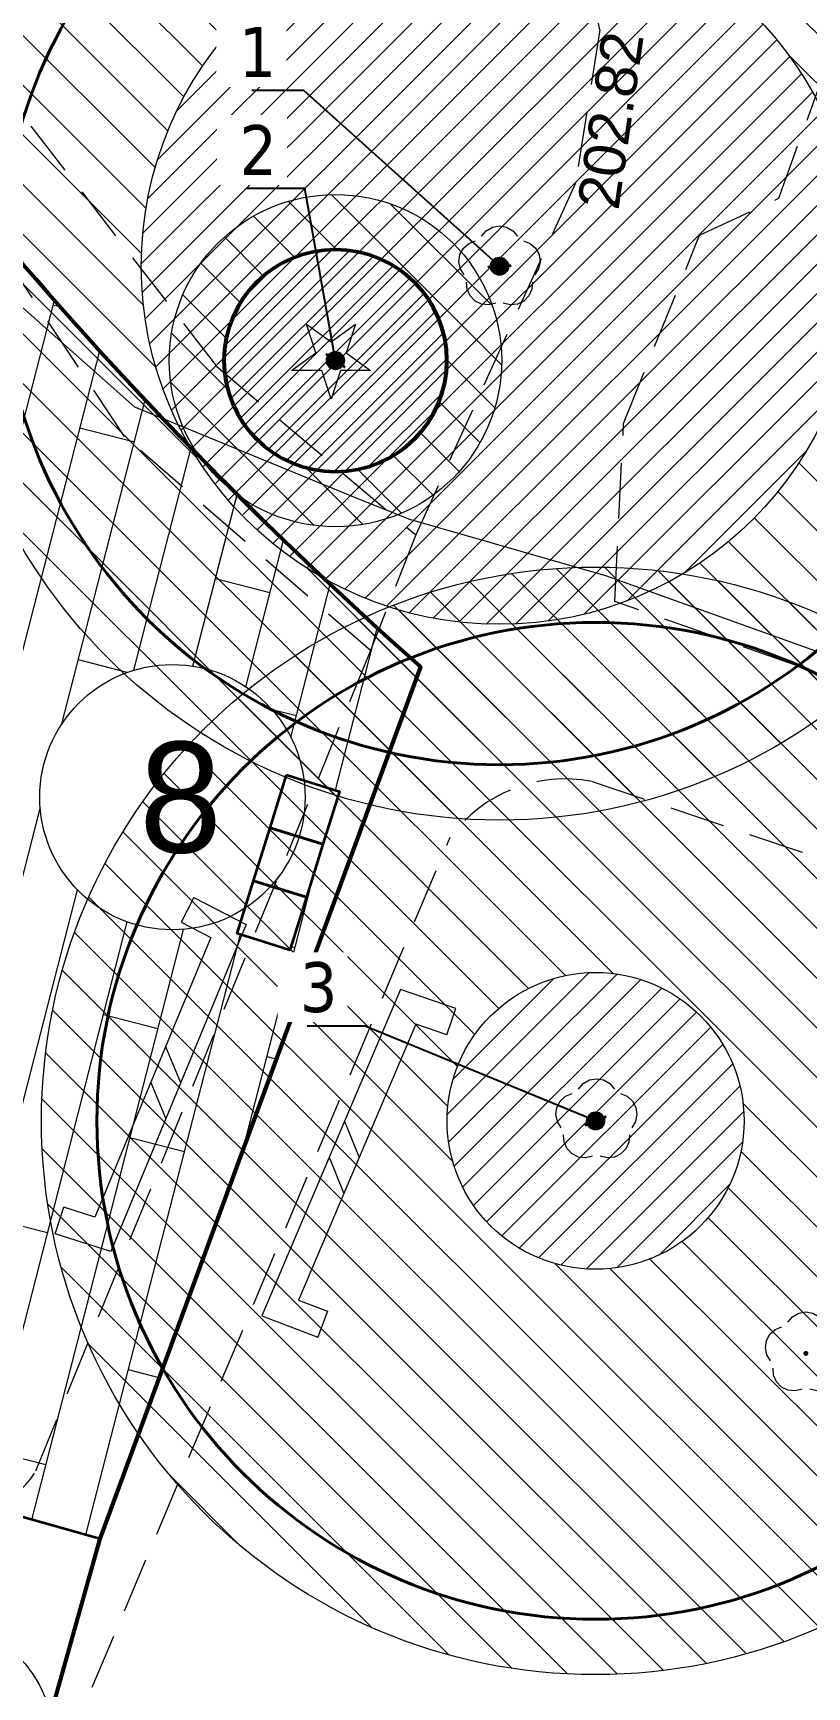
# Model space of a CAD drawing. Extents: x 0 to 7423283, y 0 to 5548300.
# Drawn here: x 7422315.51 to 7422329.48, y 5548120.59 to 5548150.45 of the extents above; entities that cross this region are included whole.
import ezdxf

# ---------------------------------------------------------------- set-up
doc = ezdxf.new("R2010")
doc.units = 0
doc.linetypes.add('HIDDEN', pattern=[0.375, 0.25, -0.125])
doc.linetypes.add('PRZER2-1', pattern=[3, 2, -1])
doc.layers.get('0').update_dxf_attribs({"linetype": 'CONTINUOUS', "lineweight": 13})
for name, color, linetype, lineweight in [('!_strefa_regeneracji', 162, 'HIDDEN', 9), ('_GD-ADAPTACJA', 106, 'CONTINUOUS', 40), ('_GS_drzewo_igły', 104, 'TRACKS', 5), ('_GS_numeracja', 160, 'CONTINUOUS', 15), ('BUIB02_01', 7, 'CONTINUOUS', 18), ('KTCR02', 7, 'PRZER2-1', 18), ('KTCR04', 7, 'PRZER2-1', 18), ('RTPW02_O', 7, 'CONTINUOUS', 13)]:
    doc.layers.add(name, color=color, linetype=linetype, lineweight=lineweight)
for name, color, linetype, lineweight, true_color in [('!drzewa - strefa PKD', 7, 'CONTINUOUS', 20, 0xf50000), ('OBOP01', 7, 'CONTINUOUS', 18, 0x008000), ('OBOP02', 7, 'CONTINUOUS', 18, 0x008000), ('obrys 1', 7, 'CONTINUOUS', 35, 0xe50000), ('PAV_skarpa', 7, 'CONTINUOUS', 5, 0x5b5b5b), ('Ramka i tabela', 7, 'CONTINUOUS', 53, 0x000000), ('SUPE04', 1, 'CONTINUOUS', 18, 0xff0000), ('wymiary', 7, 'CONTINUOUS', 5, 0xe000e0)]:
    doc.layers.add(name, color=color, linetype=linetype, lineweight=lineweight, true_color=true_color)
doc.layers.add('_GS_INW_środki', color=98, linetype='CONTINUOUS')
doc.styles.add('GEO-INFO', font='Arial')
doc.linetypes.add('TRACKS', pattern='A,3.81,[130,ltypeshp.shx,S=6.35,R=0,X=0,Y=0],3.81', length=7.62)
doc.dimstyles.new('ISO-25', dxfattribs={"dimtxt": 1, "dimasz": 1, "dimexe": 8, "dimexo": 8, "dimtad": 1, "dimdec": 1, "dimtxsty": 'Standard', "dimblk": 'ARCHTICK', "dimcen": 2.5, "dimse1": 1, "dimse2": 1, "dimadec": 0, "dimazin": 0, "dimtfac": 1, "dimtdec": 0, "dimtmove": 0, "dimatfit": 3, "dimldrblk": 'ARCHTICK', "dimfxl": 1, "dimarcsym": 0})
pattern_1 = [(135, (-1002.16084, -40.6068), (-0.449012806053, -0.449012806053), [])]

# ---------------------------------------------------------------- blocks, each defined once
blk = doc.blocks.new('SPDIP')
blk.add_hatch(color=0).paths.add_polyline_path([(-0.09, 0), (-0.085595, -0.027812), (-0.072812, -0.052901), (-0.052901, -0.072812), (-0.027812, -0.085595), (0, -0.09), (0.027812, -0.085595), (0.052901, -0.072812), (0.072812, -0.052901), (0.085595, -0.027812), (0.09, 0), (0.085595, 0.027812), (0.072812, 0.052901), (0.052901, 0.072812), (0.027812, 0.085595), (0, 0.09), (-0.027812, 0.085595), (-0.052901, 0.072812), (-0.072812, 0.052901), (-0.085595, 0.027812)])
at = {"color": 0}
blk.add_lwpolyline([(0.177062, -0.544942), (-0.463555, -1.426676), (-0.463555, -0.336792), (-1.500096, 0), (-0.463555, 0.336792), (-0.463555, 1.426676), (0.177062, 0.544942), (1.213603, 0.881734), (0.572986, 0), (1.213603, -0.881734)], close=True, dxfattribs=at)
blk = doc.blocks.new('SPDLP')
blk.add_hatch(color=0).paths.add_polyline_path([(-0.09, 0), (-0.085595, -0.027812), (-0.072812, -0.052901), (-0.052901, -0.072812), (-0.027812, -0.085595), (0, -0.09), (0.027812, -0.085595), (0.052901, -0.072812), (0.072812, -0.052901), (0.085595, -0.027812), (0.09, 0), (0.085595, 0.027812), (0.072812, 0.052901), (0.052901, 0.072812), (0.027812, 0.085595), (0, 0.09), (-0.027812, 0.085595), (-0.052901, 0.072812), (-0.072812, 0.052901), (-0.085595, 0.027812)])
at = {"color": 0}
for points in [[(-0.268652, 1.271938), (-0.048001, 1.40916), (0.20623, 1.462858), (0.463525, 1.426585), (0.693003, 1.304695), (0.867117, 1.11182), (0.964971, 0.871109)], [(-1.292703, 0.137547), (-1.355024, 0.389802), (-1.327532, 0.648184), (-1.213525, 0.881678), (-1.026689, 1.062258), (-0.78945, 1.168249), (-0.530282, 1.186929)], [(1.126667, 0.648554), (1.325358, 0.481106), (1.454989, 0.255912), (1.5, 0), (1.454989, -0.255912), (1.325358, -0.481106), (1.126667, -0.648554)], [(-0.530282, -1.186929), (-0.78945, -1.168249), (-1.026689, -1.062258), (-1.213525, -0.881678), (-1.327532, -0.648184), (-1.355024, -0.389802), (-1.292703, -0.137547)], [(0.964971, -0.871109), (0.867117, -1.11182), (0.693003, -1.304695), (0.463525, -1.426585), (0.20623, -1.462858), (-0.048001, -1.40916), (-0.268652, -1.271938)]]:
    blk.add_lwpolyline(points, dxfattribs=at)
blk = doc.blocks.new('PION_C')
at = {"color": 0}
blk.add_lwpolyline([(0, 0.5), (0, -0.5)], dxfattribs=at)
blk = doc.blocks.new('BUIB02_01')
at = {"color": 0}
for points in [[(-1.205, -0.5), (-0.205, 0.5)], [(0.205, -0.5), (1.205, 0.5)]]:
    blk.add_lwpolyline(points, dxfattribs=at)
blk = doc.blocks.new('GS_środek')
h = blk.add_hatch(color=256)
edge = h.paths.add_edge_path()
edge.add_arc((1282.223, 1278.072), 0.157, 0, 360)
blk.add_circle((1282.223, 1278.072), 0.157)
blk = doc.blocks.new('_ARCHTICK')
at = {"color": 0, "linetype": 'ByBlock', "const_width": 0.15}
blk.add_lwpolyline([(-0.5, -0.5), (0.5, 0.5)], dxfattribs=at)

msp = doc.modelspace()

# ---------------------------------------------------------------- hatches: boundary and pattern name
at = {"layer": '!_strefa_regeneracji', "linetype": 'Continuous', "lineweight": 0, "ltscale": 5}
h = msp.add_hatch(dxfattribs=at)
h.set_pattern_fill('ANSI31', color=256, scale=0.2, angle=90)
h.set_pattern_definition(pattern_1)
edge = h.paths.add_edge_path()
edge.add_arc((7422323.93, 5548146.241), 10, 0, 360)
edge = h.paths.add_edge_path(flags=16)
edge.add_arc((7422323.93, 5548146.241), 6.465, 0, 360)
h = msp.add_hatch(dxfattribs=at)
h.set_pattern_fill('ANSI31', color=256, scale=0.2, angle=90)
h.set_pattern_definition(pattern_1)
edge = h.paths.add_edge_path()
edge.add_arc((7422320.97, 5548144.537), 3, 0, 360)
edge = h.paths.add_edge_path(flags=16)
edge.add_arc((7422320.97, 5548144.537), 2.03, 0, 360)
h = msp.add_hatch(dxfattribs=at)
h.set_pattern_fill('ANSI31', color=256, scale=0.2, angle=90)
h.set_pattern_definition(pattern_1)
edge = h.paths.add_edge_path()
edge.add_arc((7422325.664, 5548130.809), 10, 0, 360)
edge = h.paths.add_edge_path(flags=16)
edge.add_arc((7422325.664, 5548130.809), 2.68, 0, 360)
at = {"layer": '!drzewa - strefa PKD', "lineweight": 0, "true_color": 0xe31a1c}
h = msp.add_hatch(dxfattribs=at)
h.set_pattern_fill('ANSI31', color=242, scale=3)
h.set_pattern_definition([(45, (991253.38745, -116859.1676), (-0.265165042945, 0.265165042945), [])])
edge = h.paths.add_edge_path()
edge.add_arc((7422323.93, 5548146.241), 6.465, 0, 360)
h = msp.add_hatch(dxfattribs=at)
h.set_pattern_fill('ANSI31', color=242, scale=3)
h.set_pattern_definition([(45, (991250.4275, -116860.8713), (-0.265165042945, 0.265165042945), [])])
edge = h.paths.add_edge_path()
edge.add_arc((7422320.97, 5548144.537), 2.03, 0, 360)
h = msp.add_hatch(dxfattribs=at)
h.set_pattern_fill('ANSI31', color=242, scale=3)
h.set_pattern_definition([(45, (991255.1212, -116874.59926), (-0.265165042945, 0.265165042945), [])])
edge = h.paths.add_edge_path()
edge.add_arc((7422325.664, 5548130.809), 2.68, 0, 360)
at = {"layer": 'PAV_skarpa'}
h = msp.add_hatch(dxfattribs=at)
h.set_pattern_fill('BOARDW', color=256, scale=0.02, angle=75.6)
h.set_pattern_definition([(75.6, (-0.2115, 1.3711), (-0.98408049171, 0.25266892536), []), (165.6, (-0.2115, 1.371), (-2.47349883413, -1.4628231327), [1.016, -7.112]), (165.6, (-0.185, 5.56), (-2.47349883413, -1.4628231327), [1.016, -7.112])])
h.paths.add_polyline_path([(7422256.47, 5548121.753), (7422263.109, 5548145.333), (7422273.827, 5548142.315, 0.414214), (7422278.151, 5548144.723), (7422281.71, 5548157.226, 0.405661), (7422279.437, 5548161.511), (7422288.063, 5548158.919, 0.247442), (7422309.43, 5548149.546, -0.300835), (7422314.643, 5548147.086, 0.036871), (7422322.503, 5548139.007), (7422316.718, 5548123.261), (7422311.905, 5548124.616), (7422309.195, 5548114.99), (7422314.008, 5548113.635), (7422312.602, 5548109.633, 0.029553), (7422312.23, 5548109.813, 0.046313), (7422311.833, 5548109.95), (7422288.229, 5548116.523), (7422284.224, 5548127.5), (7422276.141, 5548119.888), (7422260.681, 5548124.193, 0.191538), (7422258.116, 5548123.843, 0.197417), (7422256.47, 5548121.753)])
h.paths.add_polyline_path([(7422291.451, 5548139.732), (7422303.018, 5548136.539), (7422303.569, 5548138.536, 0.162156), (7422304.047, 5548139.972, 0.026102), (7422304.034, 5548140.222), (7422304.615, 5548142.323), (7422298.831, 5548143.92), (7422298.033, 5548141.028), (7422292.249, 5548142.624)])
h.paths.add_polyline_path([(7422297.092, 5548141.064), (7422296.693, 5548139.618), (7422298.46, 5548139.13), (7422298.859, 5548140.576)], flags=24)
h.paths.add_polyline_path([(7422300.683, 5548141.38), (7422300.683, 5548138.38), (7422303.016, 5548138.38), (7422303.016, 5548141.38)], flags=24)
h.paths.add_polyline_path([(7422260.683, 5548125.49), (7422263.092, 5548124.819), (7422265.5, 5548124.148), (7422267.908, 5548123.478), (7422268.179, 5548124.452, 0.313424), (7422269.74, 5548126.696, 1.070457), (7422264.972, 5548126.371), (7422261.22, 5548127.416)])
h.paths.add_polyline_path([(7422266.211, 5548128.14), (7422266.211, 5548125.14), (7422268.545, 5548125.14), (7422268.545, 5548128.14)], flags=24)
h.paths.add_polyline_path([(7422285.531, 5548139.011), (7422291.52, 5548133.68), (7422292.513, 5548134.804), (7422286.524, 5548140.135)])
h.paths.add_polyline_path([(7422277.276, 5548129.677), (7422282.089, 5548128.322), (7422282.397, 5548129.417, 0.291748), (7422283.782, 5548131.589, 0.147713), (7422283.382, 5548132.914), (7422283.444, 5548133.135), (7422283.14, 5548133.221, 0.280295), (7422280.743, 5548133.895), (7422278.631, 5548134.49)])
h.paths.add_polyline_path([(7422280.254, 5548133.033), (7422280.254, 5548130.033), (7422282.587, 5548130.033), (7422282.587, 5548133.033)], flags=24)
h.paths.add_polyline_path([(7422299.41, 5548117.532), (7422304.223, 5548116.177), (7422305.578, 5548120.99), (7422300.765, 5548122.345)])
h.paths.add_polyline_path([(7422319.193, 5548134.192), (7422320.148, 5548133.894), (7422320.446, 5548134.849), (7422320.743, 5548135.803), (7422321.041, 5548136.758), (7422320.403, 5548136.957, 3.478494), (7422319.336, 5548134.648)])
h.paths.add_polyline_path([(7422316.93, 5548138.154), (7422316.93, 5548135.154), (7422319.264, 5548135.154), (7422319.264, 5548138.154)], flags=24)
h.paths.add_polyline_path([(7422266.607, 5548140.077), (7422269.458, 5548135.374), (7422270.741, 5548136.151), (7422267.89, 5548140.855)])
h.paths.add_polyline_path([(7422279.868, 5548140.37), (7422282.718, 5548135.667), (7422284.001, 5548136.444), (7422281.151, 5548141.148)])
h.paths.add_polyline_path([(7422278.568, 5548144.556), (7422285.681, 5548143.069), (7422285.99, 5548144.537), (7422278.876, 5548146.024)])
h.paths.add_polyline_path([(7422274.967, 5548141.74), (7422276.537, 5548136.469), (7422277.975, 5548136.897), (7422276.404, 5548142.168)])
h.paths.add_polyline_path([(7422294.681, 5548132.706), (7422296.113, 5548132.26), (7422296.56, 5548133.692), (7422295.128, 5548134.138)])
h.paths.add_polyline_path([(7422309.648, 5548128.902), (7422311.08, 5548128.455), (7422311.527, 5548129.887), (7422310.095, 5548130.334)])
h.paths.add_polyline_path([(7422303.563, 5548134.304), (7422304.995, 5548133.858), (7422305.442, 5548135.29), (7422304.01, 5548135.736)])
h.paths.add_polyline_path([(7422304.311, 5548139.191), (7422305.743, 5548138.744), (7422306.189, 5548140.176), (7422304.757, 5548140.623)])
h.paths.add_polyline_path([(7422291.416, 5548140.693), (7422292.861, 5548140.294), (7422293.172, 5548141.419), (7422291.726, 5548141.818)], flags=24)
h.paths.add_polyline_path([(7422297.08, 5548140.685), (7422298.526, 5548140.286), (7422298.837, 5548141.411), (7422297.391, 5548141.81)], flags=24)
h.paths.add_polyline_path([(7422292.214, 5548143.585), (7422293.66, 5548143.186), (7422293.97, 5548144.31), (7422292.524, 5548144.71)], flags=24)
h.paths.add_polyline_path([(7422258.964, 5548125.017), (7422260.409, 5548124.615), (7422260.632, 5548125.417), (7422259.187, 5548125.82)], flags=24)
h.paths.add_polyline_path([(7422263.871, 5548128.085), (7422263.402, 5548126.399), (7422266.051, 5548125.662), (7422266.52, 5548127.348)], flags=24)
h.paths.add_polyline_path([(7422308.24, 5548149.295), (7422307.442, 5548146.403), (7422313.225, 5548144.806), (7422314.024, 5548147.698)])

# ---------------------------------------------------------------- linework, layer by layer
at = {"layer": '!_strefa_regeneracji', "linetype": 'Continuous', "lineweight": 13}
for centre, radius in [((7422323.93, 5548146.241, -100), 10), ((7422320.97, 5548144.537, -100), 3), ((7422325.664, 5548130.809, -100), 10)]:
    msp.add_circle(centre, radius, dxfattribs=at)
at = {"layer": '!drzewa - strefa PKD'}
for centre, radius in [((7422323.93, 5548146.241, -100), 6.465), ((7422320.97, 5548144.537, -100), 2.03), ((7422325.664, 5548130.809, -100), 2.68)]:
    msp.add_circle(centre, radius, dxfattribs=at)
at = {"layer": '_GD-ADAPTACJA', "linetype": 'Continuous'}
for centre, radius in [((7422323.93, 5548146.241, -100), 9), ((7422320.97, 5548144.537, -100), 2), ((7422325.664, 5548130.809, -100), 9)]:
    msp.add_circle(centre, radius, dxfattribs=at)
at = {"layer": '_GS_drzewo_igły', "linetype": 'TRACKS', "ltscale": 0.08}
msp.add_circle((7422320.97, 5548144.537, -100), 2.03, dxfattribs=at)
at = {"layer": 'BUIB02_01', "color": 7, "linetype": 'Continuous', "lineweight": 18, "elevation": 10.18}
for points in [[(7422318.414, 5548134.842), (7422319.359, 5548134.357), (7422316.913, 5548128.452), (7422315.914, 5548128.772)], [(7422318.186, 5548134.398), (7422318.721, 5548134.123), (7422316.627, 5548129.068), (7422316.066, 5548129.248)], [(7422323.142, 5548132.836), (7422322.141, 5548133.183), (7422319.638, 5548127.288), (7422320.652, 5548126.906)], [(7422322.978, 5548132.364), (7422322.419, 5548132.557), (7422320.302, 5548127.572), (7422320.828, 5548127.374)]]:
    msp.add_lwpolyline(points, dxfattribs=at)
at = {"layer": 'KTCR02', "color": 7, "linetype": 'PRZER2-1', "lineweight": 18, "ltscale": 0.5, "elevation": 10.18}
msp.add_lwpolyline([(7422259.27, 5548153.72, -0.088929), (7422258.75, 5548161.03), (7422260.34, 5548169.49, -0.308478), (7422262.18, 5548170.63), (7422285.89, 5548164.53), (7422288.4, 5548157.77), (7422300.15, 5548154.32), (7422311.37, 5548151.88), (7422312.72, 5548152.33), (7422314.38, 5548156.62, -0.300376), (7422315.52, 5548157.03), (7422321.31, 5548155.5, -0.291108), (7422325.74, 5548150.51), (7422325.3, 5548147.74), (7422322.42, 5548141.39), (7422321.6, 5548139.3), (7422315.54, 5548124.45, -0.360965), (7422313.73, 5548123.87), (7422305.01, 5548127.03, 0.087027), (7422297.05, 5548128.63), (7422289.53, 5548129.44), (7422268.8, 5548131.12, -0.302824), (7422264.25, 5548134.43)], format="xyb", close=True, dxfattribs=at)
msp.add_lwpolyline([(7422337.76, 5548136.04), (7422326.01, 5548140.19), (7422326.17, 5548143.4), (7422327.54, 5548146.8), (7422328.97, 5548147.47), (7422330.28, 5548151.08)], dxfattribs=at)
msp.add_lwpolyline([(7422307.27, 5548098.46), (7422323.04, 5548135.93, -0.287539), (7422325.6, 5548136.94), (7422338.75, 5548132.51), (7422354.34, 5548127.6), (7422362.32, 5548125.13), (7422373.19, 5548122.31), (7422383.05, 5548120.01)], format="xyb", dxfattribs=at)
at = {"layer": 'KTCR04', "color": 7, "linetype": 'PRZER2-1', "lineweight": 18, "ltscale": 0.5, "elevation": 10.18}
msp.add_lwpolyline([(7422321.6, 5548139.3), (7422317.16, 5548143.17), (7422311.37, 5548151.88), (7422312.72, 5548152.33), (7422318.82, 5548144.44), (7422322.42, 5548141.39)], close=True, dxfattribs=at)
at = {"layer": 'obrys 1', "elevation": -100}
for points in [[(7422320.086, 5548137.056), (7422321.041, 5548136.758), (7422320.743, 5548135.803), (7422319.789, 5548136.101)], [(7422319.789, 5548136.101), (7422320.743, 5548135.803), (7422320.446, 5548134.849), (7422319.491, 5548135.146)], [(7422319.491, 5548135.146), (7422320.446, 5548134.849), (7422320.148, 5548133.894), (7422319.193, 5548134.192)]]:
    msp.add_lwpolyline(points, close=True, dxfattribs=at)
at = {"layer": 'obrys 1', "elevation": -100, "flags": 128}
msp.add_lwpolyline([(7422309.195, 5548114.99), (7422314.008, 5548113.635), (7422316.718, 5548123.261), (7422311.905, 5548124.616), (7422309.195, 5548114.99)], dxfattribs=at)
at = {"layer": 'Ramka i tabela', "elevation": -89.74}
msp.add_lwpolyline([(7422279.301, 5548161.552), (7422288.063, 5548158.919, 0.247442), (7422309.43, 5548149.546, -0.300835), (7422314.643, 5548147.086, 0.036871), (7422322.503, 5548139.007), (7422316.718, 5548123.261), (7422314.008, 5548113.635), (7422312.593, 5548109.608, 0.092476), (7422311.833, 5548109.95), (7422260.681, 5548124.193, 0.404071), (7422256.47, 5548121.753, 36091661253.381737)], format="xyb", dxfattribs=at)
at = {"layer": 'SUPE04', "color": 1, "linetype": 'Continuous', "lineweight": 18, "true_color": 0xff0000, "elevation": 10.18}
msp.add_lwpolyline([(7422339.98, 5548131.82), (7422336.25, 5548133.26), (7422335.23, 5548133.21), (7422336.91, 5548136.94), (7422332.09, 5548138.41), (7422325.85, 5548140.65), (7422322.31, 5548141.67), (7422321.36, 5548142.05), (7422317.35, 5548143.7), (7422314.08, 5548146.59), (7422313.38, 5548147.12), (7422304, 5548147.59), (7422298.35, 5548148.89), (7422290.94, 5548152.56), (7422286.4, 5548157.47), (7422283.95, 5548160.93), (7422282.27, 5548165.3)], dxfattribs=at)
at = {"layer": 'wymiary'}
for centre in [(7422318.027, 5548136.654, -79.48), (7422313.52, 5548119.478, -100)]:
    msp.add_circle(centre, 2.395, dxfattribs=at)

# ---------------------------------------------------------------- block references
at = {"layer": '_GS_INW_środki', "color": 2}
for p in [(7421041.707, 5546868.169, -100), (7421038.747, 5546866.465, -100), (7421043.441, 5546852.737, -100)]:
    msp.add_blockref('GS_środek', p, dxfattribs=at)
at = {"layer": 'BUIB02_01', "color": 7, "lineweight": 18, "xscale": 0.5, "yscale": 0.5}
for name, p, rotation in [('PION_C', (7422318.3, 5548134.62, 10.18), 332.8188889284028), ('PION_C', (7422323.06, 5548132.6, 10.18), 160.9065079525211), ('BUIB02_01', (7422317.905, 5548131.5, 10.18), 247.4990212062821), ('BUIB02_01', (7422321.125, 5548130.15, 10.18), 246.9923522761929), ('PION_C', (7422315.99, 5548129.01, 10.18), 162.2286791627747), ('PION_C', (7422320.74, 5548127.14, 10.18), 339.3624530247706)]:
    msp.add_blockref(name, p, dxfattribs=dict(at, rotation=rotation))
at = {"layer": 'OBOP01', "color": 96, "lineweight": 18, "true_color": 0x008000, "xscale": 0.5, "yscale": 0.5, "rotation": 90}
msp.add_blockref('SPDIP', (7422320.89, 5548144.59, 10.12), dxfattribs=at)
at = {"layer": 'OBOP02', "color": 96, "lineweight": 18, "true_color": 0x008000, "xscale": 0.5, "yscale": 0.5, "rotation": 90}
for p in [(7422323.93, 5548146.22, 10.12), (7422325.68, 5548130.82, 10.12), (7422329.46, 5548126.61, 10.12)]:
    msp.add_blockref('SPDLP', p, dxfattribs=at)

# ---------------------------------------------------------------- texts
at = {"layer": 'RTPW02_O', "color": 7, "linetype": 'Continuous', "lineweight": 0, "style": 'GEO-INFO'}
msp.add_text('202.82', height=0.75, rotation=81.7306, dxfattribs=at).set_placement((7422326.075, 5548147.236, 10.8))
at = {"layer": 'wymiary', "insert": (7422317.43, 5548137.654, -79.48), "char_height": 4, "width": 157.564, "attachment_point": 1}
msp.add_mtext('{\\H0.499999x;8}', dxfattribs=at)

# ---------------------------------------------------------------- next in the draw order: texts
at = {"layer": '_GS_numeracja', "char_height": 0.9, "attachment_point": 6, "bg_fill": 3, "box_fill_scale": 1.2, "bg_fill_color": 1, "bg_fill_transparency": 0}
for s, insert in [('{\\fTahoma|b0|i0|c238|p34;1}', (7422319.901, 5548150.111, -100)), ('{\\fTahoma|b0|i0|c238|p34;3}', (7422321.004, 5548133.216, -100))]:
    msp.add_mtext(s, dxfattribs=dict(at, insert=insert))

# ---------------------------------------------------------------- next in the draw order: leaders
at = {"layer": '_GS_numeracja', "annotation_type": 0, "has_hookline": 1, "hookline_direction": 1}
for points, text_width in [([(7422323.93, 5548146.241, -100), (7422320.401, 5548149.417, -100), (7422320.101, 5548149.417, -100)], 0.439), ([(7422325.664, 5548130.809, -100), (7422321.504, 5548132.522, -100), (7422321.204, 5548132.522, -100)], 0.547)]:
    msp.add_leader(points, dimstyle='ISO-25', override={"dimasz": 0.3, "dimgap": 0.2}, dxfattribs=dict(at, text_width=text_width))

# ---------------------------------------------------------------- next in the draw order: texts
at = {"layer": '_GS_numeracja', "insert": (7422319.914, 5548148.341, -100), "char_height": 0.9, "attachment_point": 6, "bg_fill": 3, "box_fill_scale": 1.2, "bg_fill_color": 1, "bg_fill_transparency": 0}
msp.add_mtext('{\\fTahoma|b0|i0|c238|p34;2}', dxfattribs=at)

# ---------------------------------------------------------------- next in the draw order: leaders
at = {"layer": '_GS_numeracja', "annotation_type": 0, "has_hookline": 1, "hookline_direction": 1, "text_width": 0.555}
msp.add_leader([(7422320.97, 5548144.537, -100), (7422320.414, 5548147.647, -100), (7422320.114, 5548147.647, -100)], dimstyle='ISO-25', override={"dimasz": 0.3, "dimgap": 0.2}, dxfattribs=at)

doc.saveas('drawing.dxf')
